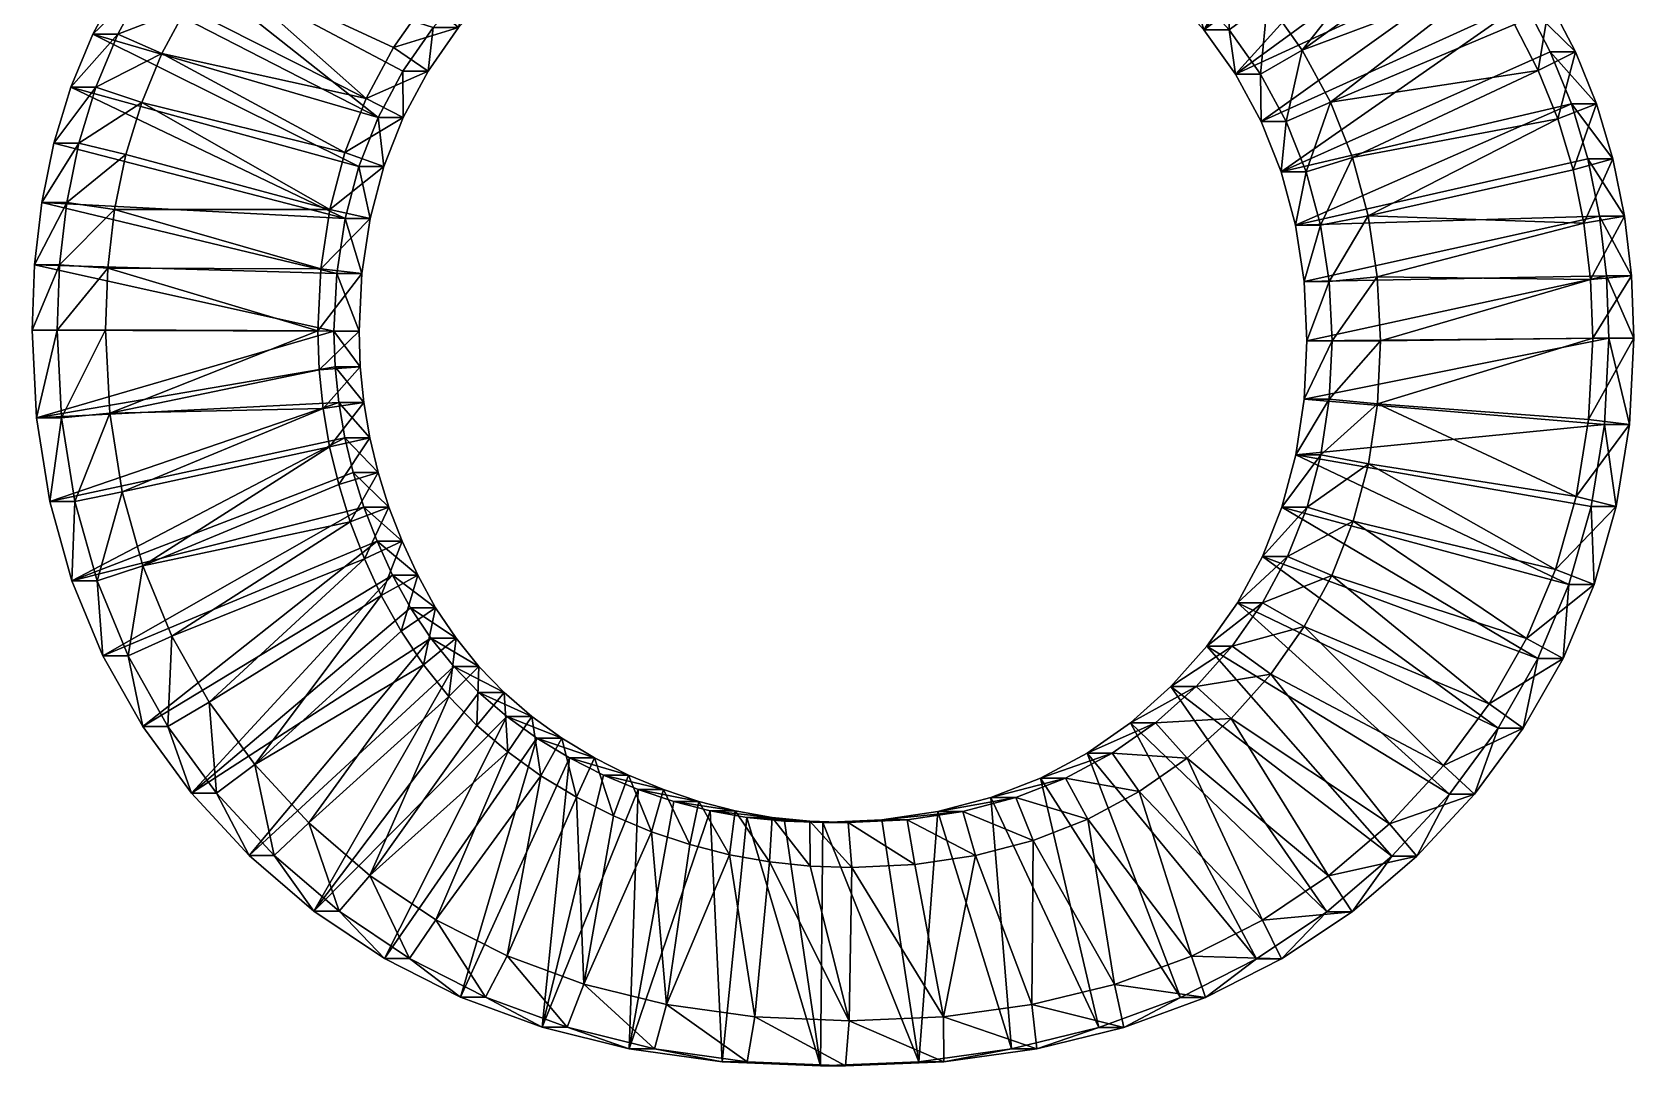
# Model space of a CAD drawing. Header units: metres. Extents: x -136 to 55, y -57 to 41.
# Drawn here: x -15.27 to -5.93, y -57.09 to -51.06 of the extents above; entities that cross this region are included whole.
import ezdxf

# ---------------------------------------------------------------- set-up
doc = ezdxf.new("R2010")
doc.units = ezdxf.units.M
doc.layers.get('0').update_dxf_attribs({"true_color": 0x57e057})

msp = doc.modelspace()

# ---------------------------------------------------------------- meshes
at = {"color": 74, "true_color": 0x58b11a}
mesh = msp.add_polyface(dxfattribs=at)
corners = [(-9.4295, -50.2631, -0.1195), (-9.1524, -50.4123, -0.1462), (-9.283, -50.2631, 1.4019), (-9.0059, -50.4123, 1.3753), (-8.8928, -50.5947, -0.1712), (-8.7463, -50.5947, 1.3503), (-8.6507, -50.8102, -0.1945), (-8.5042, -50.8102, 1.3269), (-8.4341, -51.051, -0.2153), (-8.2876, -51.051, 1.3061), (-8.2507, -51.3095, -0.233), (-8.1043, -51.3095, 1.2884), (-8.1008, -51.5855, -0.2474), (-7.9543, -51.5855, 1.274), (-7.9841, -51.879, -0.2587), (-7.8376, -51.879, 1.2628), (-7.9008, -52.1902, -0.2667), (-7.7543, -52.1902, 1.2547), (-7.8508, -52.5188, -0.2715), (-7.7043, -52.5188, 1.2499), (-7.8341, -52.8651, -0.2731), (-7.6876, -52.8651, 1.2483), (-7.8503, -53.2058, -0.2716), (-7.7038, -53.2058, 1.2499), (-9.0059, -50.4123, 1.3753), (-9.283, -50.2631, 1.4019), (-8.7463, -50.5947, 1.3503), (-8.5042, -50.8102, 1.3269), (-8.2876, -51.051, 1.3061), (-8.1043, -51.3095, 1.2884), (-7.9543, -51.5855, 1.274), (-7.8376, -51.879, 1.2628), (-7.7543, -52.1902, 1.2547), (-7.7043, -52.5188, 1.2499), (-8.8481, -50.1887, 1.5794), (-8.5636, -50.3886, 1.552), (-8.2995, -50.6237, 1.5266), (-8.063, -50.8866, 1.5038), (-7.8619, -51.1702, 1.4845), (-7.6969, -51.4737, 1.4686), (-7.5688, -51.7961, 1.4562), (-7.1857, -50.3127, 1.4194), (-7.4202, -50.114, 1.4419), (-7.1752, -50.1207, -0.3366), (-7.7076, -49.7118, -0.2853), (-8.0113, -49.539, -0.2561)]
mesh.append_faces([[corners[k] for k in face] for face in [(8, 43, 10), (6, 44, 8), (4, 45, 6)]], dxfattribs={"vtx0": -1, "vtx1": -1, "color": 74})
mesh.append_faces([[corners[k] for k in face] for face in [(0, 1, 2), (1, 4, 3), (4, 6, 5), (6, 8, 7), (8, 10, 9), (10, 12, 11), (12, 14, 13), (14, 16, 15), (16, 18, 17), (18, 20, 19), (20, 22, 21), (3, 5, 24), (5, 7, 26), (7, 9, 27), (9, 11, 28), (11, 13, 29), (13, 15, 30), (15, 17, 31), (17, 19, 32), (19, 21, 33), (24, 26, 34), (26, 27, 35), (27, 28, 36), (28, 29, 37), (29, 30, 38), (30, 31, 39), (31, 32, 40)]], dxfattribs={"vtx1": -1, "color": 74})
mesh.append_faces([[corners[k] for k in face] for face in [(37, 38, 41), (36, 37, 42)]], dxfattribs={"vtx1": -1, "vtx2": -1, "color": 74})
mesh.append_faces([[corners[k] for k in face] for face in [(1, 3, 2), (4, 5, 3), (6, 7, 5), (8, 9, 7), (10, 11, 9), (12, 13, 11), (14, 15, 13), (16, 17, 15), (18, 19, 17), (20, 21, 19), (22, 23, 21), (3, 24, 25), (5, 26, 24), (7, 27, 26), (9, 28, 27), (11, 29, 28), (13, 30, 29), (15, 31, 30), (17, 32, 31), (19, 33, 32), (26, 35, 34), (27, 36, 35), (28, 37, 36), (29, 38, 37), (30, 39, 38), (31, 40, 39)]], dxfattribs={"vtx2": -1, "color": 74})
mesh = msp.add_polyface(dxfattribs=at)
corners = [(-6.2921, -51.4834, -0.4216), (-6.415, -51.1787, -0.4098), (-6.1456, -51.4834, 1.0998), (-6.2685, -51.1787, 1.1117), (-6.5653, -50.8889, -0.3953), (-6.4188, -50.8889, 1.1261), (-6.7428, -50.6138, -0.3782), (-6.5963, -50.6138, 1.1432), (-6.9465, -50.3567, -0.3586), (-6.8, -50.3567, 1.1629), (-7.1752, -50.1207, -0.3366), (-7.0287, -50.1207, 1.1849), (-7.4289, -49.9057, -0.3121), (-7.2824, -49.9057, 1.2093), (-7.7076, -49.7118, -0.2853), (-7.5611, -49.7118, 1.2361), (-6.1456, -51.4834, 1.0998), (-6.2685, -51.1787, 1.1117), (-6.4188, -50.8889, 1.1261), (-6.5963, -50.6138, 1.1432), (-6.8, -50.3567, 1.1629), (-7.0287, -50.1207, 1.1849), (-7.2824, -49.9057, 1.2093), (-7.5611, -49.7118, 1.2361), (-7.8648, -49.539, 1.2654), (-6.371, -51.5705, 1.3409), (-6.4847, -51.2887, 1.3518), (-6.6234, -51.0209, 1.3652), (-6.7873, -50.7671, 1.381), (-6.975, -50.5301, 1.3991), (-7.1857, -50.3127, 1.4194), (-7.4202, -50.114, 1.4419), (-7.679, -49.934, 1.4668), (-7.6969, -51.4737, 1.4686), (-7.5688, -51.7961, 1.4562), (-7.8619, -51.1702, 1.4845), (-8.063, -50.8866, 1.5038), (-7.9841, -51.879, -0.2587), (-8.1008, -51.5855, -0.2474), (-8.2507, -51.3095, -0.233), (-8.4341, -51.051, -0.2153)]
mesh.append_faces([[corners[k] for k in face] for face in [(38, 4, 37), (39, 6, 38)]], dxfattribs={"vtx0": -1, "vtx1": -1, "color": 74})
mesh.append_faces([[corners[k] for k in face] for face in [(33, 26, 27), (33, 27, 28), (35, 28, 29), (35, 29, 30), (36, 30, 31), (37, 1, 0), (37, 4, 1), (38, 6, 4), (39, 8, 6), (39, 10, 8), (40, 12, 10)]], dxfattribs={"vtx0": -1, "vtx2": -1, "color": 74})
mesh.append_faces([[corners[k] for k in face] for face in [(0, 1, 2), (1, 4, 3), (4, 6, 5), (6, 8, 7), (8, 10, 9), (10, 12, 11), (12, 14, 13), (2, 3, 16), (3, 5, 17), (5, 7, 18), (7, 9, 19), (9, 11, 20), (11, 13, 21), (13, 15, 22), (15, 24, 23), (16, 17, 25), (17, 18, 26), (18, 19, 27), (19, 20, 28), (20, 21, 29), (21, 22, 30), (22, 23, 31)]], dxfattribs={"vtx1": -1, "color": 74})
mesh.append_faces([[corners[k] for k in face] for face in [(33, 34, 26), (35, 33, 28)]], dxfattribs={"vtx1": -1, "vtx2": -1, "color": 74})
mesh.append_faces([[corners[k] for k in face] for face in [(1, 3, 2), (4, 5, 3), (6, 7, 5), (8, 9, 7), (10, 11, 9), (12, 13, 11), (14, 15, 13), (3, 17, 16), (5, 18, 17), (7, 19, 18), (9, 20, 19), (11, 21, 20), (13, 22, 21), (15, 23, 22), (17, 26, 25), (18, 27, 26), (19, 28, 27), (20, 29, 28), (21, 30, 29), (22, 31, 30), (23, 32, 31)]], dxfattribs={"vtx2": -1, "color": 74})
mesh = msp.add_polyface(dxfattribs=at)
corners = [(-13.5901, -49.6513, 0.2811), (-13.8721, -49.8309, 0.3083), (-13.4436, -49.6513, 1.8026), (-13.7256, -49.8309, 1.8297), (-14.1302, -50.0344, 0.3331), (-13.9837, -50.0344, 1.8546), (-14.3642, -50.262, 0.3557), (-14.2177, -50.262, 1.8771), (-14.5743, -50.5135, 0.3759), (-14.4278, -50.5135, 1.8973), (-14.7582, -50.7861, 0.3936), (-14.6117, -50.7861, 1.915), (-14.9138, -51.0769, 0.4086), (-14.7673, -51.0769, 1.93), (-15.0411, -51.3857, 0.4208), (-14.8946, -51.3857, 1.9423), (-13.4436, -49.6513, 1.8026), (-13.7256, -49.8309, 1.8297), (-13.9837, -50.0344, 1.8546), (-14.2177, -50.262, 1.8771), (-14.4278, -50.5135, 1.8973), (-14.6117, -50.7861, 1.915), (-14.7673, -51.0769, 1.93), (-14.8946, -51.3857, 1.9423), (-13.2936, -49.8794, 2.0075), (-13.554, -50.0451, 2.0325), (-13.7911, -50.2321, 2.0554), (-14.0057, -50.4408, 2.076), (-14.1984, -50.6716, 2.0946), (-14.3673, -50.922, 2.1109), (-14.5104, -51.1893, 2.1246), (-14.6278, -51.4742, 2.1359), (-12.7372, -50.6162, 1.9539), (-13.1598, -51.1545, 1.9946), (-12.9657, -50.8758, 1.9759), (-13.3191, -51.452, 2.0099), (-13.4429, -51.7671, 2.0218), (-12.7188, -50.8006, 0.1972), (-13.1048, -51.2921, 0.2344), (-12.9279, -51.0382, 0.2174), (-13.2496, -51.5625, 0.2483), (-13.3621, -51.8492, 0.2592)]
mesh.append_faces([[corners[k] for k in face] for face in [(6, 37, 8), (4, 37, 6), (1, 37, 4), (38, 8, 39), (40, 8, 38)]], dxfattribs={"vtx0": -1, "vtx1": -1, "color": 74})
mesh.append_faces([[corners[k] for k in face] for face in [(35, 28, 29), (35, 29, 30), (36, 30, 31), (40, 10, 8), (40, 12, 10), (41, 14, 12)]], dxfattribs={"vtx0": -1, "vtx2": -1, "color": 74})
mesh.append_faces([[corners[k] for k in face] for face in [(0, 1, 2), (1, 4, 3), (4, 6, 5), (6, 8, 7), (8, 10, 9), (10, 12, 11), (12, 14, 13), (2, 3, 16), (3, 5, 17), (5, 7, 18), (7, 9, 19), (9, 11, 20), (11, 13, 21), (13, 15, 22), (16, 17, 24), (17, 18, 25), (18, 19, 26), (19, 20, 27), (20, 21, 28), (21, 22, 29), (22, 23, 30)]], dxfattribs={"vtx1": -1, "color": 74})
mesh.append_faces([[corners[k] for k in face] for face in [(27, 28, 32), (26, 27, 32), (33, 34, 28), (35, 33, 28), (36, 35, 30)]], dxfattribs={"vtx1": -1, "vtx2": -1, "color": 74})
mesh.append_faces([[corners[k] for k in face] for face in [(1, 3, 2), (4, 5, 3), (6, 7, 5), (8, 9, 7), (10, 11, 9), (12, 13, 11), (14, 15, 13), (3, 17, 16), (5, 18, 17), (7, 19, 18), (9, 20, 19), (11, 21, 20), (13, 22, 21), (15, 23, 22), (17, 25, 24), (18, 26, 25), (19, 27, 26), (20, 28, 27), (21, 29, 28), (22, 30, 29), (23, 31, 30)]], dxfattribs={"vtx2": -1, "color": 74})
mesh = msp.add_polyface(dxfattribs=at)
corners = [(-13.4908, -52.4718, 0.2716), (-13.4426, -52.1523, 0.2669), (-13.3443, -52.4718, 1.793), (-13.2961, -52.1523, 1.7883), (-13.3621, -51.8492, 0.2592), (-13.2156, -51.8492, 1.7806), (-13.2496, -51.5625, 0.2483), (-13.1031, -51.5625, 1.7698), (-13.1048, -51.2921, 0.2344), (-12.9583, -51.2921, 1.7558), (-12.9279, -51.0382, 0.2174), (-12.7814, -51.0382, 1.7388), (-12.7188, -50.8006, 0.1972), (-12.5723, -50.8006, 1.7187), (-12.4849, -50.5876, 0.1747), (-12.3384, -50.5876, 1.6961), (-13.479, -53.2244, 0.2704), (-13.3325, -53.2244, 1.7919), (-13.2977, -53.4298, 1.7885), (-13.4999, -53.017, 0.2724), (-13.3534, -53.017, 1.7939), (-13.5069, -52.8078, 0.2731), (-13.3604, -52.8078, 1.7945), (-13.3443, -52.4718, 1.793), (-13.2961, -52.1523, 1.7883), (-13.2156, -51.8492, 1.7806), (-13.1031, -51.5625, 1.7698), (-12.9583, -51.2921, 1.7558), (-12.7814, -51.0382, 1.7388), (-12.5723, -50.8006, 1.7187), (-12.3384, -50.5876, 1.6961), (-13.3325, -53.2244, 1.7919), (-13.2977, -53.4298, 1.7885), (-13.3534, -53.017, 1.7939), (-13.3604, -52.8078, 1.7945), (-13.5833, -52.4458, 2.0354), (-13.5308, -52.0988, 2.0303), (-13.4429, -51.7671, 2.0218), (-13.3191, -51.452, 2.0099), (-13.1598, -51.1545, 1.9946), (-12.9657, -50.8758, 1.9759), (-12.7372, -50.6162, 1.9539), (-12.4814, -50.3832, 1.9293), (-13.5702, -53.2596, 2.0341), (-13.5929, -53.0346, 2.0363), (-13.6005, -52.8058, 2.037), (-14.1984, -50.6716, 2.0946), (-14.5743, -50.5135, 0.3759)]
mesh.append_faces([[corners[k] for k in face] for face in [(10, 47, 12)]], dxfattribs={"vtx0": -1, "vtx1": -1, "color": 74})
mesh.append_faces([[corners[k] for k in face] for face in [(0, 1, 2), (1, 4, 3), (4, 6, 5), (6, 8, 7), (8, 10, 9), (10, 12, 11), (12, 14, 13), (16, 19, 17), (2, 3, 23), (3, 5, 24), (5, 7, 25), (7, 9, 26), (9, 11, 27), (11, 13, 28), (13, 15, 29), (17, 20, 31), (20, 22, 33), (22, 2, 34), (23, 24, 35), (24, 25, 36), (25, 26, 37), (26, 27, 38), (27, 28, 39), (28, 29, 40), (29, 30, 41), (31, 33, 43), (33, 34, 44), (34, 23, 45)]], dxfattribs={"vtx1": -1, "color": 74})
mesh.append_faces([[corners[k] for k in face] for face in [(40, 41, 46)]], dxfattribs={"vtx1": -1, "vtx2": -1, "color": 74})
mesh.append_faces([[corners[k] for k in face] for face in [(1, 3, 2), (4, 5, 3), (6, 7, 5), (8, 9, 7), (10, 11, 9), (12, 13, 11), (14, 15, 13), (16, 17, 18), (19, 20, 17), (21, 22, 20), (0, 2, 22), (3, 24, 23), (5, 25, 24), (7, 26, 25), (9, 27, 26), (11, 28, 27), (13, 29, 28), (15, 30, 29), (17, 31, 32), (20, 33, 31), (22, 34, 33), (2, 23, 34), (25, 37, 36), (26, 38, 37), (27, 39, 38), (28, 40, 39), (29, 41, 40), (30, 42, 41)]], dxfattribs={"vtx2": -1, "color": 74})
mesh = msp.add_polyface(dxfattribs=at)
corners = [(-15.0411, -51.3857, 0.4208), (-15.1401, -51.7128, 0.4304), (-14.8946, -51.3857, 1.9423), (-14.9936, -51.7128, 1.9518), (-15.2108, -52.0579, 0.4372), (-15.0643, -52.0579, 1.9586), (-15.2533, -52.4212, 0.4413), (-15.1068, -52.4212, 1.9627), (-15.2674, -52.8026, 0.4426), (-15.1209, -52.8026, 1.9641), (-15.2416, -53.3146, 0.4401), (-15.0951, -53.3146, 1.9616), (-13.4999, -53.017, 0.2724), (-13.5069, -52.8078, 0.2731), (-13.3534, -53.017, 1.7939), (-13.4908, -52.4718, 0.2716), (-13.3604, -52.8078, 1.7945), (-14.8946, -51.3857, 1.9423), (-14.9936, -51.7128, 1.9518), (-15.0643, -52.0579, 1.9586), (-15.1068, -52.4212, 1.9627), (-15.1209, -52.8026, 1.9641), (-15.0951, -53.3146, 1.9616), (-14.6278, -51.4742, 2.1359), (-14.7196, -51.7774, 2.1448), (-14.7857, -52.0997, 2.1511), (-14.8256, -52.4414, 2.155), (-14.8389, -52.8009, 2.1563), (-14.8144, -53.2872, 2.1539), (-13.2961, -52.1523, 1.7883), (-13.5308, -52.0988, 2.0303), (-13.5833, -52.4458, 2.0354), (-13.3325, -53.2244, 1.7919), (-13.5702, -53.2596, 2.0341), (-13.5324, -53.4825, 2.0305), (-13.3534, -53.017, 1.7939), (-13.5929, -53.0346, 2.0363), (-13.3604, -52.8078, 1.7945), (-13.6005, -52.8058, 2.037), (-13.3443, -52.4718, 1.793), (-13.4429, -51.7671, 2.0218), (-13.3621, -51.8492, 0.2592), (-14.9138, -51.0769, 0.4086), (-13.2496, -51.5625, 0.2483), (-13.4426, -52.1523, 0.2669), (-13.479, -53.2244, 0.2704)]
mesh.append_faces([[corners[k] for k in face] for face in [(41, 42, 43), (44, 0, 41), (15, 4, 44), (13, 6, 15), (12, 10, 13), (45, 10, 12)]], dxfattribs={"vtx0": -1, "vtx1": -1, "color": 74})
mesh.append_faces([[corners[k] for k in face] for face in [(30, 23, 24), (30, 24, 25), (31, 25, 26), (38, 26, 27), (38, 27, 28), (44, 1, 0), (44, 4, 1), (15, 6, 4), (13, 8, 6), (13, 10, 8)]], dxfattribs={"vtx0": -1, "vtx2": -1, "color": 74})
mesh.append_faces([[corners[k] for k in face] for face in [(0, 1, 2), (1, 4, 3), (4, 6, 5), (6, 8, 7), (8, 10, 9), (12, 13, 14), (13, 15, 16), (2, 3, 17), (3, 5, 18), (5, 7, 19), (7, 9, 20), (9, 11, 21), (17, 18, 23), (18, 19, 24), (19, 20, 25), (20, 21, 26), (21, 22, 27)]], dxfattribs={"vtx1": -1, "color": 74})
mesh.append_faces([[corners[k] for k in face] for face in [(30, 40, 23), (31, 30, 25), (38, 31, 26), (36, 38, 28), (33, 36, 28)]], dxfattribs={"vtx1": -1, "vtx2": -1, "color": 74})
mesh.append_faces([[corners[k] for k in face] for face in [(1, 3, 2), (4, 5, 3), (6, 7, 5), (8, 9, 7), (10, 11, 9), (3, 18, 17), (5, 19, 18), (7, 20, 19), (9, 21, 20), (11, 22, 21), (18, 24, 23), (19, 25, 24), (20, 26, 25), (21, 27, 26), (22, 28, 27), (29, 30, 31), (32, 33, 34), (35, 36, 33), (37, 38, 36), (39, 31, 38)]], dxfattribs={"vtx2": -1, "color": 74})
mesh = msp.add_polyface(dxfattribs=at)
corners = [(-6.0736, -52.8504, -0.4426), (-5.9271, -52.8504, 1.0788), (-5.9529, -53.3521, 1.0813), (-6.0873, -52.4864, -0.4413), (-5.9408, -52.4864, 1.0801), (-6.1282, -52.1373, -0.4374), (-5.9817, -52.1373, 1.0841), (-6.1965, -51.8029, -0.4308), (-6.05, -51.8029, 1.0906), (-6.2921, -51.4834, -0.4216), (-6.1456, -51.4834, 1.0998), (-5.9529, -53.3521, 1.0813), (-5.9271, -52.8504, 1.0788), (-5.9408, -52.4864, 1.0801), (-5.9817, -52.1373, 1.0841), (-6.05, -51.8029, 1.0906), (-6.1456, -51.4834, 1.0998), (-7.6876, -52.8651, 1.2483), (-7.6876, -52.8651, 1.2483), (-7.7043, -52.5188, 1.2499), (-7.7038, -53.2058, 1.2499), (-7.7038, -53.2058, 1.2499), (-6.1917, -53.3242, 1.3236), (-6.1673, -52.8486, 1.3213), (-6.1801, -52.5067, 1.3225), (-6.2185, -52.179, 1.3262), (-6.2822, -51.8671, 1.3324), (-6.371, -51.5705, 1.3409), (-7.7543, -52.1902, 1.2547), (-7.4777, -52.1362, 1.4475), (-7.5688, -51.7961, 1.4562), (-7.4235, -52.4926, 1.4422), (-7.4056, -52.865, 1.4405), (-7.423, -53.2317, 1.4422), (-6.4847, -51.2887, 1.3518), (-7.8503, -53.2058, -0.2716), (-6.0994, -53.3521, -0.4401), (-7.8341, -52.8651, -0.2731), (-7.8508, -52.5188, -0.2715), (-7.9008, -52.1902, -0.2667), (-7.9841, -51.879, -0.2587)]
mesh.append_faces([[corners[k] for k in face] for face in [(37, 0, 35), (38, 3, 37), (39, 5, 38), (40, 9, 39)]], dxfattribs={"vtx0": -1, "vtx1": -1, "color": 74})
mesh.append_faces([[corners[k] for k in face] for face in [(33, 22, 23), (32, 23, 24), (31, 24, 25), (29, 25, 26), (29, 26, 27), (30, 27, 34), (35, 0, 36), (37, 3, 0), (38, 5, 3), (39, 7, 5), (39, 9, 7)]], dxfattribs={"vtx0": -1, "vtx2": -1, "color": 74})
mesh.append_faces([[corners[k] for k in face] for face in [(0, 3, 1), (3, 5, 4), (5, 7, 6), (7, 9, 8), (2, 1, 11), (1, 4, 12), (4, 6, 13), (6, 8, 14), (8, 10, 15), (17, 20, 18), (11, 12, 22), (12, 13, 23), (13, 14, 24), (14, 15, 25), (15, 16, 26), (28, 19, 29), (19, 18, 31), (18, 21, 32)]], dxfattribs={"vtx1": -1, "color": 74})
mesh.append_faces([[corners[k] for k in face] for face in [(32, 33, 23), (31, 32, 24), (29, 31, 25), (30, 29, 27)]], dxfattribs={"vtx1": -1, "vtx2": -1, "color": 74})
mesh.append_faces([[corners[k] for k in face] for face in [(0, 1, 2), (3, 4, 1), (5, 6, 4), (7, 8, 6), (9, 10, 8), (1, 12, 11), (4, 13, 12), (6, 14, 13), (8, 15, 14), (10, 16, 15), (17, 18, 19), (20, 21, 18), (12, 23, 22), (13, 24, 23), (14, 25, 24), (15, 26, 25), (16, 27, 26), (28, 29, 30), (19, 31, 29), (18, 32, 31), (21, 33, 32)]], dxfattribs={"vtx2": -1, "color": 74})
mesh = msp.add_polyface(dxfattribs=at)
corners = [(-6.3061, -54.2853, -0.4202), (-6.1596, -54.2853, 1.1012), (-6.3405, -54.7168, 1.1186), (-6.1769, -53.8304, -0.4327), (-6.0305, -53.8304, 1.0888), (-6.0994, -53.3521, -0.4401), (-5.9529, -53.3521, 1.0813), (-6.0736, -52.8504, -0.4426), (-7.8503, -53.2058, -0.2716), (-7.8988, -53.5291, -0.2669), (-7.7038, -53.2058, 1.2499), (-7.7523, -53.5291, 1.2546), (-7.9797, -53.8347, -0.2591), (-7.8332, -53.8347, 1.2623), (-8.093, -54.1228, -0.2482), (-7.9465, -54.1228, 1.2732), (-8.2386, -54.3934, -0.2342), (-8.0921, -54.3934, 1.2873), (-8.4166, -54.6463, -0.217), (-6.1596, -54.2853, 1.1012), (-6.3405, -54.7168, 1.1186), (-6.0305, -53.8304, 1.0888), (-5.9529, -53.3521, 1.0813), (-7.7038, -53.2058, 1.2499), (-7.7523, -53.5291, 1.2546), (-7.8332, -53.8347, 1.2623), (-7.9465, -54.1228, 1.2732), (-8.0921, -54.3934, 1.2873), (-8.2701, -54.6463, 1.3044), (-8.2701, -54.6463, 1.3044), (-6.5538, -54.6005, 1.3585), (-6.3852, -54.1982, 1.3423), (-6.2645, -53.7732, 1.3306), (-6.1917, -53.3242, 1.3236), (-7.423, -53.2317, 1.4422), (-7.4757, -53.5824, 1.4473), (-7.5642, -53.9168, 1.4558), (-7.6887, -54.2337, 1.4678), (-7.8492, -54.5318, 1.4832), (-6.7195, -55.1249, -0.3804), (-6.487, -54.7168, -0.4028)]
mesh.append_faces([[corners[k] for k in face] for face in [(14, 39, 16), (12, 40, 14), (9, 0, 12), (8, 5, 9)]], dxfattribs={"vtx0": -1, "vtx1": -1, "color": 74})
mesh.append_faces([[corners[k] for k in face] for face in [(36, 30, 31), (35, 31, 32), (34, 32, 33), (12, 0, 40), (9, 3, 0), (9, 5, 3)]], dxfattribs={"vtx0": -1, "vtx2": -1, "color": 74})
mesh.append_faces([[corners[k] for k in face] for face in [(0, 3, 1), (3, 5, 4), (5, 7, 6), (8, 9, 10), (9, 12, 11), (12, 14, 13), (14, 16, 15), (16, 18, 17), (1, 4, 19), (4, 6, 21), (10, 11, 23), (11, 13, 24), (13, 15, 25), (15, 17, 26), (17, 28, 27), (20, 19, 30), (19, 21, 31), (21, 22, 32), (23, 24, 34), (24, 25, 35), (25, 26, 36), (26, 27, 37), (27, 29, 38)]], dxfattribs={"vtx1": -1, "color": 74})
mesh.append_faces([[corners[k] for k in face] for face in [(36, 37, 30), (35, 36, 31), (34, 35, 32)]], dxfattribs={"vtx1": -1, "vtx2": -1, "color": 74})
mesh.append_faces([[corners[k] for k in face] for face in [(0, 1, 2), (3, 4, 1), (5, 6, 4), (9, 11, 10), (12, 13, 11), (14, 15, 13), (16, 17, 15), (1, 19, 20), (4, 21, 19), (6, 22, 21), (11, 24, 23), (13, 25, 24), (15, 26, 25), (17, 27, 26), (28, 29, 27), (19, 31, 30), (21, 32, 31), (22, 33, 32), (24, 35, 34), (25, 36, 35), (26, 37, 36), (27, 38, 37)]], dxfattribs={"vtx2": -1, "color": 74})
mesh = msp.add_polyface(dxfattribs=at)
corners = [(-15.2416, -53.3146, 0.4401), (-15.1641, -53.8018, 0.4327), (-15.0951, -53.3146, 1.9616), (-15.0176, -53.8018, 1.9541), (-15.0349, -54.2642, 0.4202), (-14.8884, -54.2642, 1.9417), (-13.0607, -54.4221, 0.2302), (-13.1654, -54.2318, 0.2402), (-12.9143, -54.4221, 1.7516), (-13.0189, -54.2318, 1.7617), (-13.256, -54.0342, 0.249), (-13.1095, -54.0342, 1.7704), (-13.3327, -53.8347, 0.2563), (-13.1862, -53.8347, 1.7778), (-13.3954, -53.6332, 0.2624), (-13.2489, -53.6332, 1.7838), (-13.4442, -53.4298, 0.2671), (-13.2977, -53.4298, 1.7885), (-13.479, -53.2244, 0.2704), (-15.0951, -53.3146, 1.9616), (-15.0176, -53.8018, 1.9541), (-14.8884, -54.2642, 1.9417), (-12.9143, -54.4221, 1.7516), (-13.0189, -54.2318, 1.7617), (-13.1095, -54.0342, 1.7704), (-13.1862, -53.8347, 1.7778), (-13.2489, -53.6332, 1.7838), (-13.2977, -53.4298, 1.7885), (-13.3325, -53.2244, 1.7919), (-14.8144, -53.2872, 2.1539), (-14.7415, -53.7455, 2.1469), (-14.6206, -54.1782, 2.1352), (-13.2309, -54.3502, 2.0014), (-13.1161, -54.5588, 1.9904), (-13.3289, -54.1363, 2.0109), (-13.4116, -53.9211, 2.0188), (-13.4795, -53.7031, 2.0254), (-13.5324, -53.4825, 2.0305), (-13.3325, -53.2244, 1.7919), (-13.5702, -53.2596, 2.0341), (-14.4518, -54.5866, 2.119), (-14.8541, -54.7018, 0.4028)]
mesh.append_faces([[corners[k] for k in face] for face in [(16, 1, 18), (14, 4, 16), (12, 4, 14), (10, 41, 12)]], dxfattribs={"vtx0": -1, "vtx1": -1, "color": 74})
mesh.append_faces([[corners[k] for k in face] for face in [(39, 29, 30), (37, 30, 31), (35, 31, 40), (18, 1, 0), (16, 4, 1), (12, 41, 4)]], dxfattribs={"vtx0": -1, "vtx2": -1, "color": 74})
mesh.append_faces([[corners[k] for k in face] for face in [(0, 1, 2), (1, 4, 3), (6, 7, 8), (7, 10, 9), (10, 12, 11), (12, 14, 13), (14, 16, 15), (16, 18, 17), (2, 3, 19), (3, 5, 20), (8, 9, 22), (9, 11, 23), (11, 13, 24), (13, 15, 25), (15, 17, 26), (17, 28, 27), (19, 20, 29), (20, 21, 30), (23, 24, 32), (24, 25, 34), (25, 26, 35), (26, 27, 36), (27, 38, 37)]], dxfattribs={"vtx1": -1, "color": 74})
mesh.append_faces([[corners[k] for k in face] for face in [(37, 39, 30), (36, 37, 31), (35, 36, 31), (34, 35, 40)]], dxfattribs={"vtx1": -1, "vtx2": -1, "color": 74})
mesh.append_faces([[corners[k] for k in face] for face in [(1, 3, 2), (4, 5, 3), (7, 9, 8), (10, 11, 9), (12, 13, 11), (14, 15, 13), (16, 17, 15), (3, 20, 19), (5, 21, 20), (9, 23, 22), (11, 24, 23), (13, 25, 24), (15, 26, 25), (17, 27, 26), (20, 30, 29), (21, 31, 30), (23, 32, 33), (24, 34, 32), (25, 35, 34), (26, 36, 35), (27, 37, 36)]], dxfattribs={"vtx2": -1, "color": 74})
mesh = msp.add_polyface(dxfattribs=at)
corners = [(-15.0349, -54.2642, 0.4202), (-14.8541, -54.7018, 0.4028), (-14.8884, -54.2642, 1.9417), (-14.7076, -54.7018, 1.9243), (-14.6215, -55.1147, 0.3804), (-14.475, -55.1147, 1.9019), (-14.3374, -55.5027, 0.3531), (-14.1909, -55.5027, 1.8745), (-14.0015, -55.8661, 0.3207), (-13.855, -55.8661, 1.8422), (-13.6235, -56.1919, 0.2843), (-13.477, -56.1919, 1.8058), (-13.2129, -56.4676, 0.2448), (-13.0664, -56.4676, 1.7662), (-12.7697, -56.6932, 0.2021), (-14.8884, -54.2642, 1.9417), (-14.7076, -54.7018, 1.9243), (-14.475, -55.1147, 1.9019), (-14.1909, -55.5027, 1.8745), (-13.855, -55.8661, 1.8422), (-13.477, -56.1919, 1.8058), (-13.0664, -56.4676, 1.7662), (-14.6206, -54.1782, 2.1352), (-14.4518, -54.5866, 2.119), (-14.2348, -54.972, 2.0981), (-13.9687, -55.3354, 2.0725), (-13.653, -55.6769, 2.0421), (-13.2981, -55.9828, 2.0079), (-12.9136, -56.241, 1.9709), (-12.9143, -54.4221, 1.7516), (-13.1161, -54.5588, 1.9904), (-12.9844, -54.7556, 1.9777), (-13.0189, -54.2318, 1.7617), (-13.3289, -54.1363, 2.0109), (-13.2309, -54.3502, 2.0014), (-12.8366, -54.9388, 1.9635), (-13.256, -54.0342, 0.249), (-13.1654, -54.2318, 0.2402), (-13.0607, -54.4221, 0.2302), (-12.9419, -54.5997, 0.2187), (-12.8088, -54.7646, 0.2059), (-12.6615, -54.9168, 0.1917), (-12.5, -55.0564, 0.1762)]
mesh.append_faces([[corners[k] for k in face] for face in [(37, 4, 36), (38, 6, 37), (39, 6, 38), (40, 8, 39), (41, 10, 40)]], dxfattribs={"vtx0": -1, "vtx1": -1, "color": 74})
mesh.append_faces([[corners[k] for k in face] for face in [(33, 23, 24), (34, 24, 25), (31, 25, 26), (35, 26, 27), (36, 4, 1), (37, 6, 4), (39, 8, 6), (40, 10, 8), (42, 12, 10)]], dxfattribs={"vtx0": -1, "vtx2": -1, "color": 74})
mesh.append_faces([[corners[k] for k in face] for face in [(0, 1, 2), (1, 4, 3), (4, 6, 5), (6, 8, 7), (8, 10, 9), (10, 12, 11), (12, 14, 13), (2, 3, 15), (3, 5, 16), (5, 7, 17), (7, 9, 18), (9, 11, 19), (11, 13, 20), (15, 16, 22), (16, 17, 23), (17, 18, 24), (18, 19, 25), (19, 20, 26), (20, 21, 27), (29, 32, 30)]], dxfattribs={"vtx1": -1, "color": 74})
mesh.append_faces([[corners[k] for k in face] for face in [(34, 33, 24), (30, 34, 25), (31, 30, 25), (35, 31, 26)]], dxfattribs={"vtx1": -1, "vtx2": -1, "color": 74})
mesh.append_faces([[corners[k] for k in face] for face in [(1, 3, 2), (4, 5, 3), (6, 7, 5), (8, 9, 7), (10, 11, 9), (12, 13, 11), (3, 16, 15), (5, 17, 16), (7, 18, 17), (9, 19, 18), (11, 20, 19), (13, 21, 20), (16, 23, 22), (17, 24, 23), (18, 25, 24), (19, 26, 25), (20, 27, 26), (21, 28, 27), (29, 30, 31)]], dxfattribs={"vtx2": -1, "color": 74})
mesh = msp.add_polyface(dxfattribs=at)
corners = [(-8.1281, -56.4701, -0.2448), (-7.9816, -56.4701, 1.2766), (-8.4248, -56.6948, 1.3193), (-7.7175, -56.1954, -0.2843), (-7.571, -56.1954, 1.2371), (-7.3395, -55.8708, -0.3207), (-7.193, -55.8708, 1.2007), (-7.0036, -55.5096, -0.3531), (-6.8571, -55.5096, 1.1684), (-6.7195, -55.1249, -0.3804), (-6.573, -55.1249, 1.141), (-6.487, -54.7168, -0.4028), (-6.3405, -54.7168, 1.1186), (-6.3061, -54.2853, -0.4202), (-8.4166, -54.6463, -0.217), (-8.2701, -54.6463, 1.3044), (-8.0921, -54.3934, 1.2873), (-8.4248, -56.6948, 1.3193), (-7.9816, -56.4701, 1.2766), (-7.571, -56.1954, 1.2371), (-7.193, -55.8708, 1.2007), (-6.8571, -55.5096, 1.1684), (-6.573, -55.1249, 1.141), (-6.3405, -54.7168, 1.1186), (-6.1596, -54.2853, 1.1012), (-8.4804, -54.8818, 1.3247), (-8.2701, -54.6463, 1.3044), (-8.5078, -56.454, 1.5467), (-8.0922, -56.2432, 1.5066), (-7.7076, -55.986, 1.4696), (-7.3527, -55.6812, 1.4354), (-7.0369, -55.3415, 1.405), (-6.7707, -54.9812, 1.3794), (-6.5538, -54.6005, 1.3585), (-8.0449, -54.81, 1.5021), (-7.8492, -54.5318, 1.4832), (-8.4804, -54.8818, 1.3247), (-8.2752, -55.0678, 1.5243), (-8.5332, -55.2982, 1.5491), (-7.6887, -54.2337, 1.4678), (-8.8625, -55.0922, -0.1741), (-8.6269, -54.8818, -0.1968), (-8.2386, -54.3934, -0.2342), (-8.093, -54.1228, -0.2482)]
mesh.append_faces([[corners[k] for k in face] for face in [(14, 5, 41), (42, 7, 14)]], dxfattribs={"vtx0": -1, "vtx1": -1, "color": 74})
mesh.append_faces([[corners[k] for k in face] for face in [(38, 28, 29), (37, 29, 30), (34, 30, 31), (35, 31, 32), (39, 32, 33), (40, 3, 0), (41, 5, 3), (14, 7, 5), (42, 9, 7), (43, 11, 9)]], dxfattribs={"vtx0": -1, "vtx2": -1, "color": 74})
mesh.append_faces([[corners[k] for k in face] for face in [(0, 3, 1), (3, 5, 4), (5, 7, 6), (7, 9, 8), (9, 11, 10), (11, 13, 12), (2, 1, 17), (1, 4, 18), (4, 6, 19), (6, 8, 20), (8, 10, 21), (10, 12, 22), (12, 24, 23), (15, 25, 26), (17, 18, 27), (18, 19, 28), (19, 20, 29), (20, 21, 30), (21, 22, 31), (22, 23, 32), (26, 36, 34)]], dxfattribs={"vtx1": -1, "color": 74})
mesh.append_faces([[corners[k] for k in face] for face in [(37, 38, 29), (34, 37, 30), (35, 34, 31), (39, 35, 32)]], dxfattribs={"vtx1": -1, "vtx2": -1, "color": 74})
mesh.append_faces([[corners[k] for k in face] for face in [(0, 1, 2), (3, 4, 1), (5, 6, 4), (7, 8, 6), (9, 10, 8), (11, 12, 10), (14, 15, 16), (1, 18, 17), (4, 19, 18), (6, 20, 19), (8, 21, 20), (10, 22, 21), (12, 23, 22), (18, 28, 27), (19, 29, 28), (20, 30, 29), (21, 31, 30), (22, 32, 31), (23, 33, 32), (26, 34, 35), (36, 37, 34)]], dxfattribs={"vtx2": -1, "color": 74})
mesh = msp.add_polyface(dxfattribs=at)
corners = [(-11.5251, -55.5517, 0.0823), (-11.3786, -55.5517, 1.6037), (-11.1675, -55.6057, 1.5834), (-11.7323, -55.4824, 0.1022), (-11.5858, -55.4824, 1.6237), (-11.9353, -55.3976, 0.1218), (-11.7888, -55.3976, 1.6432), (-12.1344, -55.2975, 0.141), (-11.9879, -55.2975, 1.6624), (-12.3243, -55.1833, 0.1592), (-12.1778, -55.1833, 1.6807), (-12.5, -55.0564, 0.1762), (-12.3535, -55.0564, 1.6976), (-12.6615, -54.9168, 0.1917), (-12.515, -54.9168, 1.7131), (-12.8088, -54.7646, 0.2059), (-12.6623, -54.7646, 1.7273), (-12.9419, -54.5997, 0.2187), (-12.7954, -54.5997, 1.7401), (-13.0607, -54.4221, 0.2302), (-12.9143, -54.4221, 1.7516), (-11.1675, -55.6057, 1.5834), (-11.3786, -55.5517, 1.6037), (-11.5858, -55.4824, 1.6237), (-11.7888, -55.3976, 1.6432), (-11.9879, -55.2975, 1.6624), (-12.1778, -55.1833, 1.6807), (-12.3535, -55.0564, 1.6976), (-12.515, -54.9168, 1.7131), (-12.6623, -54.7646, 1.7273), (-12.7954, -54.5997, 1.7401), (-12.9143, -54.4221, 1.7516), (-11.6562, -55.728, 1.8498), (-11.8765, -55.6361, 1.871), (-12.0925, -55.5274, 1.8918), (-12.3002, -55.4025, 1.9118), (-12.494, -55.2625, 1.9305), (-12.673, -55.1079, 1.9477), (-12.8366, -54.9388, 1.9635), (-12.9844, -54.7556, 1.9777), (-13.2981, -55.9828, 2.0079), (-13.6235, -56.1919, 0.2843), (-13.2129, -56.4676, 0.2448)]
mesh.append_faces([[corners[k] for k in face] for face in [(11, 41, 13), (9, 42, 11)]], dxfattribs={"vtx0": -1, "vtx1": -1, "color": 74})
mesh.append_faces([[corners[k] for k in face] for face in [(0, 3, 1), (3, 5, 4), (5, 7, 6), (7, 9, 8), (9, 11, 10), (11, 13, 12), (13, 15, 14), (15, 17, 16), (17, 19, 18), (2, 1, 21), (1, 4, 22), (4, 6, 23), (6, 8, 24), (8, 10, 25), (10, 12, 26), (12, 14, 27), (14, 16, 28), (16, 18, 29), (18, 20, 30), (23, 24, 32), (24, 25, 33), (25, 26, 34), (26, 27, 35), (27, 28, 36), (28, 29, 37), (29, 30, 38), (30, 31, 39)]], dxfattribs={"vtx1": -1, "color": 74})
mesh.append_faces([[corners[k] for k in face] for face in [(37, 38, 40), (36, 37, 40)]], dxfattribs={"vtx1": -1, "vtx2": -1, "color": 74})
mesh.append_faces([[corners[k] for k in face] for face in [(0, 1, 2), (3, 4, 1), (5, 6, 4), (7, 8, 6), (9, 10, 8), (11, 12, 10), (13, 14, 12), (15, 16, 14), (17, 18, 16), (19, 20, 18), (1, 22, 21), (4, 23, 22), (6, 24, 23), (8, 25, 24), (10, 26, 25), (12, 27, 26), (14, 28, 27), (16, 29, 28), (18, 30, 29), (20, 31, 30), (24, 33, 32), (25, 34, 33), (26, 35, 34), (27, 36, 35), (28, 37, 36), (29, 38, 37), (30, 39, 38)]], dxfattribs={"vtx2": -1, "color": 74})
mesh = msp.add_polyface(dxfattribs=at)
corners = [(-9.5557, -56.9944, -0.1073), (-9.0472, -56.8696, -0.1563), (-9.4092, -56.9944, 1.4141), (-8.9007, -56.8696, 1.3651), (-8.5713, -56.6948, -0.2021), (-8.4248, -56.6948, 1.3193), (-8.1281, -56.4701, -0.2448), (-8.4166, -54.6463, -0.217), (-8.6269, -54.8818, -0.1968), (-8.2701, -54.6463, 1.3044), (-8.4804, -54.8818, 1.3247), (-8.8625, -55.0922, -0.1741), (-8.716, -55.0922, 1.3473), (-9.1162, -55.2703, -0.1497), (-8.9697, -55.2703, 1.3718), (-9.388, -55.416, -0.1235), (-9.2415, -55.416, 1.3979), (-9.6779, -55.5293, -0.0956), (-9.5314, -55.5293, 1.4259), (-9.4092, -56.9944, 1.4141), (-9.9503, -57.0693, 1.4662), (-8.9007, -56.8696, 1.3651), (-8.4248, -56.6948, 1.3193), (-8.4804, -54.8818, 1.3247), (-8.2701, -54.6463, 1.3044), (-8.716, -55.0922, 1.3473), (-8.9697, -55.2703, 1.3718), (-9.2415, -55.416, 1.3979), (-9.5314, -55.5293, 1.4259), (-9.8394, -55.6102, 1.4555), (-9.4371, -56.7367, 1.6361), (-9.9529, -56.8081, 1.6858), (-8.9557, -56.6185, 1.5898), (-8.5078, -56.454, 1.5467), (-8.2752, -55.0678, 1.5243), (-8.5332, -55.2982, 1.5491), (-8.8122, -55.4941, 1.576), (-9.1115, -55.6545, 1.6048), (-9.4299, -55.779, 1.6354), (-9.8394, -55.6102, 1.4555), (-9.7662, -55.8673, 1.6678), (-8.0922, -56.2432, 1.5066), (-7.7175, -56.1954, -0.2843)]
mesh.append_faces([[corners[k] for k in face] for face in [(15, 1, 17), (13, 4, 15), (11, 6, 13), (8, 42, 11)]], dxfattribs={"vtx0": -1, "vtx1": -1, "color": 74})
mesh.append_faces([[corners[k] for k in face] for face in [(38, 30, 32), (37, 32, 33), (36, 33, 41), (17, 1, 0), (15, 4, 1), (13, 6, 4)]], dxfattribs={"vtx0": -1, "vtx2": -1, "color": 74})
mesh.append_faces([[corners[k] for k in face] for face in [(0, 1, 2), (1, 4, 3), (4, 6, 5), (7, 8, 9), (8, 11, 10), (11, 13, 12), (13, 15, 14), (15, 17, 16), (2, 3, 19), (3, 5, 21), (10, 12, 23), (12, 14, 25), (14, 16, 26), (16, 18, 27), (18, 29, 28), (19, 21, 30), (21, 22, 32), (23, 25, 34), (25, 26, 35), (26, 27, 36), (27, 28, 37), (28, 39, 38)]], dxfattribs={"vtx1": -1, "color": 74})
mesh.append_faces([[corners[k] for k in face] for face in [(38, 40, 30), (37, 38, 32), (36, 37, 33), (35, 36, 41)]], dxfattribs={"vtx1": -1, "vtx2": -1, "color": 74})
mesh.append_faces([[corners[k] for k in face] for face in [(1, 3, 2), (4, 5, 3), (8, 10, 9), (11, 12, 10), (13, 14, 12), (15, 16, 14), (17, 18, 16), (2, 19, 20), (3, 21, 19), (5, 22, 21), (10, 23, 24), (12, 25, 23), (14, 26, 25), (16, 27, 26), (18, 28, 27), (19, 30, 31), (21, 32, 30), (22, 33, 32), (25, 35, 34), (26, 36, 35), (27, 37, 36), (28, 38, 37)]], dxfattribs={"vtx2": -1, "color": 74})
mesh = msp.add_polyface(dxfattribs=at)
corners = [(-12.7697, -56.6932, 0.2021), (-12.6232, -56.6932, 1.7236), (-13.0664, -56.4676, 1.7662), (-12.2938, -56.8687, 0.1563), (-12.1473, -56.8687, 1.6777), (-11.7853, -56.994, 0.1073), (-11.6388, -56.994, 1.6288), (-11.2442, -57.0692, 0.0552), (-11.0977, -57.0692, 1.5767), (-10.6705, -57.0943), (-11.0988, -55.6442, 0.0412), (-11.314, -55.6057, 0.062), (-10.9523, -55.6442, 1.5627), (-11.1675, -55.6057, 1.5834), (-11.5251, -55.5517, 0.0823), (-13.0664, -56.4676, 1.7662), (-12.6232, -56.6932, 1.7236), (-12.1473, -56.8687, 1.6777), (-11.6388, -56.994, 1.6288), (-11.0977, -57.0692, 1.5767), (-10.9523, -55.6442, 1.5627), (-11.1675, -55.6057, 1.5834), (-12.9136, -56.241, 1.9709), (-12.498, -56.4525, 1.9309), (-12.0502, -56.6177, 1.8877), (-11.5688, -56.7363, 1.8414), (-11.0532, -56.808, 1.7918), (-10.9679, -55.9038, 1.7835), (-11.2016, -55.8619, 1.806), (-11.3786, -55.5517, 1.6037), (-11.4312, -55.8033, 1.8281), (-11.5858, -55.4824, 1.6237), (-11.6562, -55.728, 1.8498), (-12.494, -55.2625, 1.9305), (-13.2981, -55.9828, 2.0079), (-12.3002, -55.4025, 1.9118), (-12.0925, -55.5274, 1.8918), (-11.8765, -55.6361, 1.871), (-12.3243, -55.1833, 0.1592), (-13.2129, -56.4676, 0.2448), (-12.1344, -55.2975, 0.141), (-11.9353, -55.3976, 0.1218), (-11.7323, -55.4824, 0.1022)]
mesh.append_faces([[corners[k] for k in face] for face in [(40, 0, 38), (41, 3, 40), (42, 3, 41), (14, 5, 42), (11, 5, 14), (10, 7, 11)]], dxfattribs={"vtx0": -1, "vtx1": -1, "color": 74})
mesh.append_faces([[corners[k] for k in face] for face in [(33, 34, 22), (35, 22, 23), (36, 23, 24), (32, 24, 25), (28, 25, 26), (38, 0, 39), (40, 3, 0), (42, 5, 3), (11, 7, 5), (10, 9, 7)]], dxfattribs={"vtx0": -1, "vtx2": -1, "color": 74})
mesh.append_faces([[corners[k] for k in face] for face in [(0, 3, 1), (3, 5, 4), (5, 7, 6), (7, 9, 8), (10, 11, 12), (11, 14, 13), (2, 1, 15), (1, 4, 16), (4, 6, 17), (6, 8, 18), (12, 13, 20), (15, 16, 22), (16, 17, 23), (17, 18, 24), (18, 19, 25), (20, 21, 27), (21, 29, 28), (29, 31, 30)]], dxfattribs={"vtx1": -1, "color": 74})
mesh.append_faces([[corners[k] for k in face] for face in [(35, 33, 22), (36, 35, 23), (37, 36, 24), (32, 37, 24), (30, 32, 25), (28, 30, 25), (27, 28, 26)]], dxfattribs={"vtx1": -1, "vtx2": -1, "color": 74})
mesh.append_faces([[corners[k] for k in face] for face in [(0, 1, 2), (3, 4, 1), (5, 6, 4), (7, 8, 6), (11, 13, 12), (1, 16, 15), (4, 17, 16), (6, 18, 17), (8, 19, 18), (13, 21, 20), (16, 23, 22), (17, 24, 23), (18, 25, 24), (19, 26, 25), (21, 28, 27), (29, 30, 28), (31, 32, 30)]], dxfattribs={"vtx2": -1, "color": 74})
mesh = msp.add_polyface(dxfattribs=at)
corners = [(-10.6705, -57.0943), (-10.524, -57.0943, 1.5214), (-11.0977, -57.0692, 1.5767), (-10.0968, -57.0693, -0.0552), (-9.9503, -57.0693, 1.4662), (-9.5557, -56.9944, -0.1073), (-9.4092, -56.9944, 1.4141), (-9.6779, -55.5293, -0.0956), (-9.9859, -55.6102, -0.0659), (-9.5314, -55.5293, 1.4259), (-9.8394, -55.6102, 1.4555), (-10.312, -55.6588, -0.0345), (-10.1655, -55.6588, 1.4869), (-10.6562, -55.675, -0.0014), (-10.5097, -55.675, 1.5201), (-10.8795, -55.6673, 0.0201), (-10.733, -55.6673, 1.5416), (-11.0988, -55.6442, 0.0412), (-10.9523, -55.6442, 1.5627), (-11.0977, -57.0692, 1.5767), (-10.524, -57.0943, 1.5214), (-9.9503, -57.0693, 1.4662), (-9.8394, -55.6102, 1.4555), (-9.5314, -55.5293, 1.4259), (-10.1655, -55.6588, 1.4869), (-10.5097, -55.675, 1.5201), (-10.733, -55.6673, 1.5416), (-10.9523, -55.6442, 1.5627), (-11.0532, -56.808, 1.7918), (-10.5031, -56.832, 1.7388), (-9.9529, -56.8081, 1.6858), (-9.4092, -56.9944, 1.4141), (-9.7662, -55.8673, 1.6678), (-9.4299, -55.779, 1.6354), (-10.1193, -55.9199, 1.7018), (-10.4872, -55.9372, 1.7372), (-10.7302, -55.9288, 1.7606), (-10.9679, -55.9038, 1.7835), (-9.4371, -56.7367, 1.6361)]
mesh.append_faces([[corners[k] for k in face] for face in [(15, 0, 17), (13, 0, 15), (11, 3, 13), (8, 3, 11), (7, 5, 8)]], dxfattribs={"vtx0": -1, "vtx1": -1, "color": 74})
mesh.append_faces([[corners[k] for k in face] for face in [(37, 28, 29), (35, 29, 30), (32, 30, 38), (13, 3, 0), (8, 5, 3)]], dxfattribs={"vtx0": -1, "vtx2": -1, "color": 74})
mesh.append_faces([[corners[k] for k in face] for face in [(0, 3, 1), (3, 5, 4), (7, 8, 9), (8, 11, 10), (11, 13, 12), (13, 15, 14), (15, 17, 16), (2, 1, 19), (1, 4, 20), (4, 6, 21), (10, 12, 22), (12, 14, 24), (14, 16, 25), (16, 18, 26), (19, 20, 28), (20, 21, 29), (21, 31, 30), (22, 24, 32), (24, 25, 34), (25, 26, 35), (26, 27, 36)]], dxfattribs={"vtx1": -1, "color": 74})
mesh.append_faces([[corners[k] for k in face] for face in [(36, 37, 29), (35, 36, 29), (34, 35, 30), (32, 34, 30)]], dxfattribs={"vtx1": -1, "vtx2": -1, "color": 74})
mesh.append_faces([[corners[k] for k in face] for face in [(0, 1, 2), (3, 4, 1), (5, 6, 4), (8, 10, 9), (11, 12, 10), (13, 14, 12), (15, 16, 14), (17, 18, 16), (1, 20, 19), (4, 21, 20), (10, 22, 23), (12, 24, 22), (14, 25, 24), (16, 26, 25), (18, 27, 26), (20, 29, 28), (21, 30, 29), (22, 32, 33), (24, 34, 32), (25, 35, 34), (26, 36, 35), (27, 37, 36)]], dxfattribs={"vtx2": -1, "color": 74})

doc.saveas('drawing.dxf')
